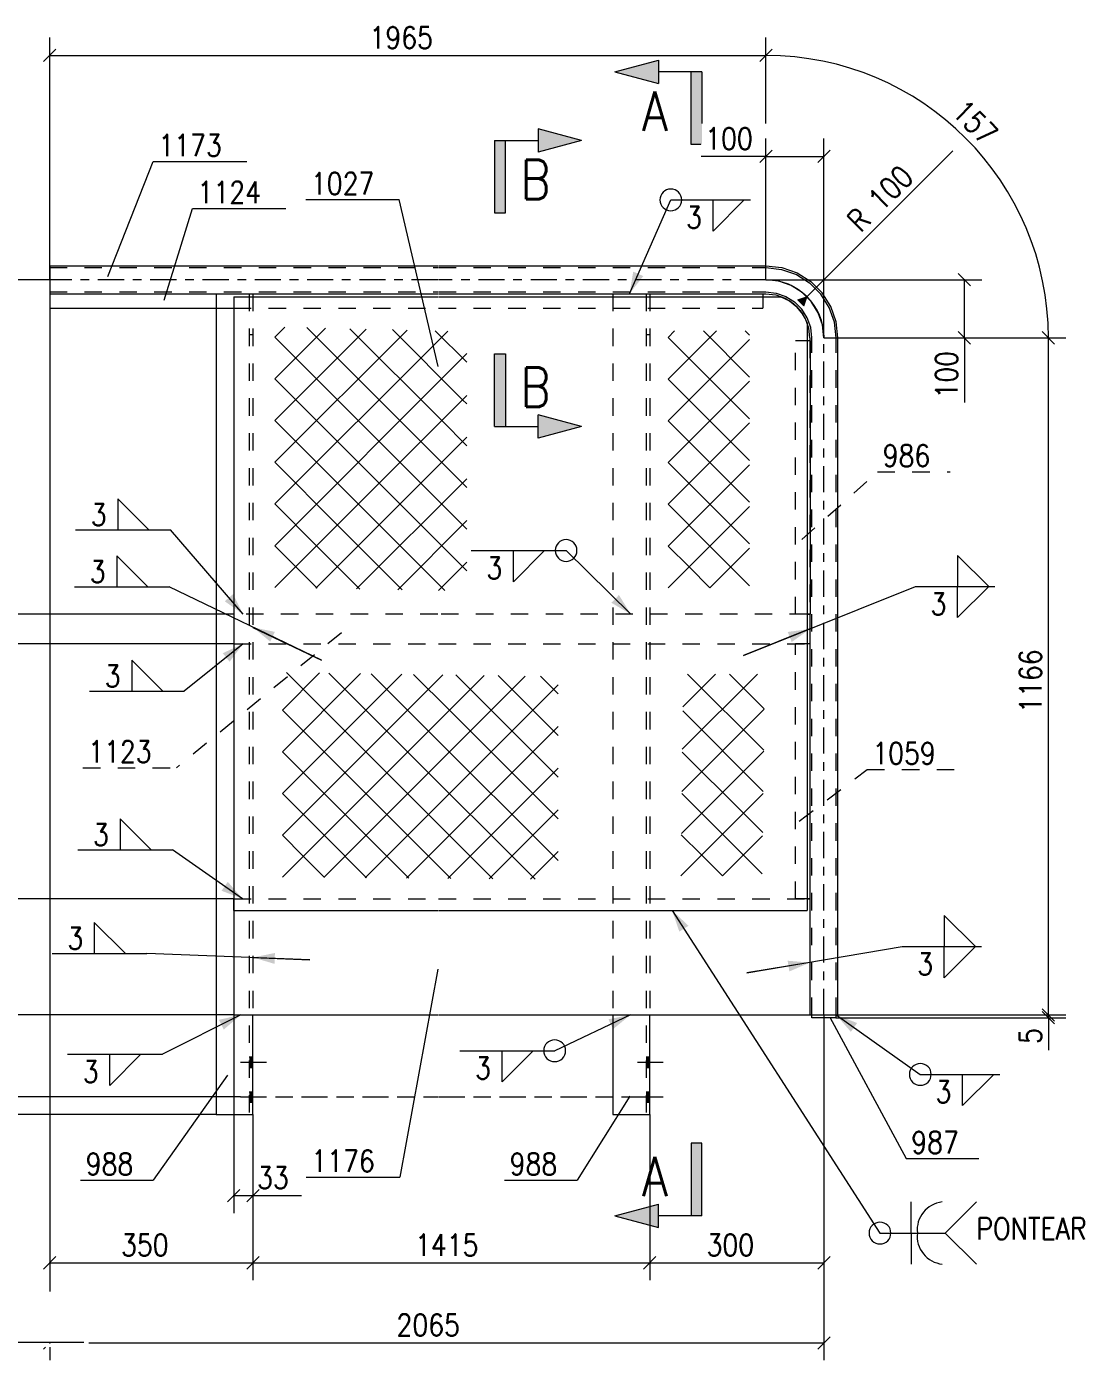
# Model space of a CAD drawing. Header units: millimetres. Extents: x 5 to 846, y 5 to 599.
# Drawn here: x 77.6 to 199, y 249.7 to 402.8 of the extents above; entities that cross this region are included whole.
import ezdxf

# ---------------------------------------------------------------- set-up
doc = ezdxf.new("R2010")
doc.units = ezdxf.units.MM
for name, pattern in [('XKITLINE00', [0]), ('XKITLINE02', [4, 2, -2]), ('XKITLINE03', [6, 3, -1, 1, -1]), ('XKITLINE06', [7, 3, -1, 2, -1])]:
    doc.linetypes.add(name, pattern=pattern)
for name, color, linetype, lineweight in [('Corte', 7, 'Continuous', 0), ('Cota', 4, 'Continuous', 0), ('Marca da peça', 2, 'Continuous', 0), ('Objeto gráfico', 3, 'Continuous', 0), ('Parafuso', 3, 'Continuous', 0), ('Peça', 2, 'Continuous', 0), ('Solda', 1, 'Continuous', 0), ('Texto', 7, 'Continuous', 0)]:
    doc.layers.add(name, color=color, linetype=linetype, lineweight=lineweight)
doc.styles.add('ROMANS', font='ROMANS__.TTF')
doc.styles.add('SIMPLEX', font='SIMPLEX_.TTF')

# ---------------------------------------------------------------- blocks, each defined once
blk = doc.blocks.new('*A68')
at = {"layer": 'Peça', "color": 7, "linetype": 'XKITLINE02', "lineweight": 0}
for p, q in [((144.9, 372.11), (149.13, 372.11)), ((144.9, 372.11), (144.9, 289.33)), ((148.71, 372.11), (148.71, 277.91)), ((149.13, 372.11), (149.13, 289.33)), ((148.71, 367.44), (149.13, 367.44))]:
    blk.add_line(p, q, dxfattribs=at)
at = {"layer": 'Peça', "color": 4, "linetype": 'XKITLINE00', "lineweight": 0}
for p, q in [((144.9, 289.33), (144.9, 277.91)), ((149.13, 277.91), (149.13, 289.33)), ((144.9, 277.91), (149.13, 277.91))]:
    blk.add_line(p, q, dxfattribs=at)
blk = doc.blocks.new('*A69')
at = {"layer": 'Parafuso'}
for points in [[(103.59, 283.31), (103.16, 283.31), (103.16, 284.51), (103.59, 284.51)], [(103.59, 279.31), (103.16, 279.31), (103.16, 280.51), (103.59, 280.51)]]:
    blk.add_hatch(color=7, dxfattribs=at).paths.add_polyline_path(points, flags=17)
at = {"layer": 'Parafuso', "color": 7, "linetype": 'XKITLINE00', "lineweight": 0}
for p, q in [((102.16, 283.91), (105.13, 283.91)), ((103.16, 284.51), (103.59, 284.51)), ((103.16, 283.31), (103.59, 283.31)), ((103.16, 280.51), (103.59, 280.51)), ((102.16, 279.91), (105.13, 279.91)), ((103.16, 279.31), (103.59, 279.31))]:
    blk.add_line(p, q, dxfattribs=at)
blk = doc.blocks.new('*A70')
at = {"layer": 'Peça', "color": 7, "linetype": 'XKITLINE02', "lineweight": 0}
for p, q in [((165.86, 302.66), (165.86, 331.93)), ((167.19, 331.93), (165.86, 331.93)), ((167.19, 302.66), (165.86, 302.66))]:
    blk.add_line(p, q, dxfattribs=at)
at = {"layer": 'Peça', "color": 4, "linetype": 'XKITLINE00', "lineweight": 0}
for p, q in [((167.52, 331.93), (167.19, 331.93)), ((167.52, 331.93), (167.52, 302.66)), ((167.52, 302.66), (167.19, 302.66))]:
    blk.add_line(p, q, dxfattribs=at)
blk = doc.blocks.new('*A71')
at = {"layer": 'Peça', "color": 4, "linetype": 'XKITLINE00', "lineweight": 0}
for p, q in [((167.73, 289.01), (167.73, 289.33)), ((170.49, 289.01), (167.73, 289.01)), ((169.13, 289.33), (169.13, 289.01)), ((170.53, 289.01), (170.49, 289.01)), ((170.53, 289.01), (170.53, 289.33))]:
    blk.add_line(p, q, dxfattribs=at)
at = {"layer": 'Peça', "color": 7, "linetype": 'XKITLINE02', "lineweight": 0}
for p, q in [((167.73, 289.33), (170.53, 289.33)), ((170.49, 289.01), (170.53, 289.01))]:
    blk.add_line(p, q, dxfattribs=at)
blk = doc.blocks.new('*A72')
at = {"layer": 'Parafuso'}
for points in [[(149.13, 283.31), (148.71, 283.31), (148.71, 284.51), (149.13, 284.51)], [(149.13, 279.31), (148.71, 279.31), (148.71, 280.51), (149.13, 280.51)]]:
    blk.add_hatch(color=7, dxfattribs=at).paths.add_polyline_path(points, flags=17)
at = {"layer": 'Parafuso', "color": 7, "linetype": 'XKITLINE00', "lineweight": 0}
for p, q in [((147.71, 283.91), (150.67, 283.91)), ((148.71, 284.51), (149.13, 284.51)), ((148.71, 283.31), (149.13, 283.31)), ((148.71, 280.51), (149.13, 280.51)), ((147.71, 279.91), (150.67, 279.91)), ((148.71, 279.31), (149.13, 279.31))]:
    blk.add_line(p, q, dxfattribs=at)
blk = doc.blocks.new('*A73')
at = {"layer": 'Peça', "color": 7, "linetype": 'XKITLINE02', "lineweight": 0}
for p, q in [((165.86, 335.33), (165.86, 366.72)), ((167.19, 366.72), (165.86, 366.72)), ((167.19, 335.33), (165.86, 335.33))]:
    blk.add_line(p, q, dxfattribs=at)
at = {"layer": 'Peça', "color": 4, "linetype": 'XKITLINE00', "lineweight": 0}
for p, q in [((167.53, 366.72), (167.19, 366.72)), ((167.53, 366.72), (167.53, 335.33)), ((167.53, 335.33), (167.19, 335.33))]:
    blk.add_line(p, q, dxfattribs=at)
blk = doc.blocks.new('*A74')
at = {"layer": 'Peça', "color": 7, "linetype": 'XKITLINE02', "lineweight": 0}
for p, q in [((101.39, 301.33), (101.39, 302.66)), ((101.39, 302.66), (124.8, 302.66)), ((124.9, 302.66), (167.19, 302.66))]:
    blk.add_line(p, q, dxfattribs=at)
at = {"layer": 'Peça', "color": 4, "linetype": 'XKITLINE00', "lineweight": 0}
for p, q in [((167.19, 302.66), (167.52, 302.66)), ((167.52, 302.66), (167.52, 289.33)), ((101.39, 301.33), (101.39, 289.33)), ((101.39, 289.33), (124.8, 289.33)), ((124.9, 289.33), (167.52, 289.33))]:
    blk.add_line(p, q, dxfattribs=at)
blk = doc.blocks.new('*A75')
at = {"layer": 'Peça', "color": 4, "linetype": 'XKITLINE00', "lineweight": 0}
for p, q in [((101.39, 371.77), (124.8, 371.77)), ((101.39, 371.77), (101.39, 301.33)), ((124.9, 371.77), (164.18, 371.77)), ((164.18, 371.77), (165.17, 371.29)), ((166.02, 370.6), (165.17, 371.29)), ((166.71, 369.75), (166.02, 370.6)), ((166.71, 369.75), (167.19, 368.77)), ((167.19, 368.77), (167.19, 301.33)), ((101.39, 301.33), (124.8, 301.33)), ((124.9, 301.33), (167.19, 301.33))]:
    blk.add_line(p, q, dxfattribs=at)
at = {"layer": 'Peça', "color": 7, "linetype": 'XKITLINE02', "lineweight": 0}
for p, q in [((165.17, 371.29), (166.02, 370.6)), ((166.02, 370.6), (166.71, 369.75))]:
    blk.add_line(p, q, dxfattribs=at)
blk = doc.blocks.new('*A76')
at = {"layer": 'Peça', "color": 7, "linetype": 'XKITLINE02', "lineweight": 0}
for p, q in [((124.8, 335.33), (101.39, 335.33)), ((101.39, 335.33), (101.39, 331.93)), ((167.19, 335.33), (124.9, 335.33)), ((101.39, 331.93), (124.8, 331.93)), ((124.9, 331.93), (167.19, 331.93))]:
    blk.add_line(p, q, dxfattribs=at)
at = {"layer": 'Peça', "color": 4, "linetype": 'XKITLINE00', "lineweight": 0}
for p, q in [((167.19, 335.33), (167.52, 335.33)), ((167.52, 335.33), (167.52, 331.93)), ((167.52, 331.93), (167.19, 331.93))]:
    blk.add_line(p, q, dxfattribs=at)
blk = doc.blocks.new('*A77')
at = {"layer": 'Peça', "color": 4, "linetype": 'XKITLINE00', "lineweight": 0}
for p, q in [((80.26, 372.11), (124.8, 372.11)), ((80.26, 372.11), (80.26, 370.44)), ((124.9, 372.11), (162.13, 372.11)), ((162.13, 372.11), (162.13, 371.77)), ((80.26, 370.44), (101.39, 370.44))]:
    blk.add_line(p, q, dxfattribs=at)
at = {"layer": 'Peça', "color": 7, "linetype": 'XKITLINE02', "lineweight": 0}
for p, q in [((162.13, 371.77), (162.13, 370.44)), ((101.39, 370.44), (124.8, 370.44)), ((124.9, 370.44), (162.13, 370.44))]:
    blk.add_line(p, q, dxfattribs=at)
blk = doc.blocks.new('*A78')
at = {"layer": 'Peça', "color": 4, "linetype": 'XKITLINE00', "lineweight": 0}
for p, q in [((80.26, 375.33), (124.8, 375.33)), ((80.26, 375.33), (80.26, 372.11)), ((124.9, 375.33), (162.47, 375.33)), ((162.47, 375.33), (164.31, 375.12)), ((164.31, 375.12), (166.06, 374.51)), ((166.06, 374.51), (167.63, 373.52)), ((162.13, 372.11), (162.47, 372.11)), ((162.47, 372.11), (163.59, 371.98)), ((167.63, 373.52), (168.94, 372.21)), ((169.93, 370.64), (168.94, 372.21)), ((163.59, 371.98), (164.66, 371.61)), ((164.66, 371.61), (165.62, 371)), ((165.62, 371), (166.42, 370.2)), ((170.54, 368.89), (169.93, 370.64)), ((167.02, 369.25), (166.42, 370.2)), ((167.4, 368.18), (167.02, 369.25)), ((167.52, 367.05), (167.4, 368.18)), ((170.74, 367.05), (170.54, 368.89)), ((167.52, 367.05), (167.52, 366.72)), ((170.74, 289.33), (170.74, 367.05)), ((167.52, 289.33), (170.74, 289.33))]:
    blk.add_line(p, q, dxfattribs=at)
at = {"layer": 'Peça', "color": 7, "linetype": 'XKITLINE02', "lineweight": 0}
for p, q in [((80.26, 375.11), (124.8, 375.11)), ((124.9, 375.11), (162.47, 375.11)), ((162.47, 375.11), (164.26, 374.91)), ((164.26, 374.91), (165.97, 374.31)), ((165.97, 374.31), (167.49, 373.35)), ((80.26, 372.32), (124.8, 372.32)), ((80.26, 372.11), (124.8, 372.11)), ((124.9, 372.32), (162.47, 372.32)), ((124.9, 372.11), (162.13, 372.11)), ((162.47, 372.32), (163.64, 372.19)), ((163.64, 372.19), (164.76, 371.8)), ((167.49, 373.35), (168.77, 372.08)), ((169.73, 370.55), (168.77, 372.08)), ((164.76, 371.8), (165.76, 371.17)), ((165.76, 371.17), (166.59, 370.34)), ((170.33, 368.84), (169.73, 370.55)), ((167.22, 369.34), (166.59, 370.34)), ((167.61, 368.22), (167.22, 369.34)), ((167.74, 367.05), (167.61, 368.22)), ((170.53, 367.05), (170.33, 368.84)), ((167.52, 366.72), (167.52, 289.33)), ((167.74, 289.33), (167.74, 367.05)), ((170.53, 289.33), (170.53, 367.05))]:
    blk.add_line(p, q, dxfattribs=at)
at = {"layer": 'Peça', "color": 7, "linetype": 'XKITLINE03', "lineweight": 0}
for p, q in [((124.8, 373.72), (80.26, 373.72)), ((162.47, 373.72), (124.9, 373.72)), ((163.95, 373.55), (162.47, 373.72)), ((165.36, 373.06), (163.95, 373.55)), ((166.62, 372.26), (165.36, 373.06)), ((167.68, 371.21), (166.62, 372.26)), ((168.47, 369.94), (167.68, 371.21)), ((168.97, 368.53), (168.47, 369.94)), ((169.13, 367.05), (168.97, 368.53)), ((169.13, 289.33), (169.13, 367.05))]:
    blk.add_line(p, q, dxfattribs=at)
blk = doc.blocks.new('*A79')
at = {"layer": 'Peça', "color": 7, "linetype": 'XKITLINE02', "lineweight": 0}
for p, q in [((99.35, 372.11), (103.59, 372.11)), ((99.35, 372.11), (99.35, 370.44)), ((103.16, 372.11), (103.16, 277.91)), ((103.59, 372.11), (103.59, 289.33)), ((103.16, 367.44), (103.59, 367.44))]:
    blk.add_line(p, q, dxfattribs=at)
at = {"layer": 'Peça', "color": 4, "linetype": 'XKITLINE00', "lineweight": 0}
for p, q in [((99.35, 370.44), (99.35, 277.91)), ((103.59, 277.91), (103.59, 289.33)), ((99.35, 277.91), (103.59, 277.91))]:
    blk.add_line(p, q, dxfattribs=at)
blk = doc.blocks.new('*A123')
at = {"layer": 'Objeto gráfico', "color": 2, "linetype": 'XKITLINE00', "lineweight": 0}
for p, q in [((152.87, 319.83), (161.49, 328.45)), ((152.93, 324.68), (156.7, 328.45)), ((162.21, 319.73), (153.48, 328.45)), ((162.27, 324.46), (158.27, 328.45)), ((152.81, 314.99), (162.27, 324.44)), ((162.15, 314.99), (152.92, 324.22)), ((152.76, 310.14), (162.21, 319.59)), ((159.88, 312.48), (152.87, 319.49)), ((152.7, 305.29), (162.15, 314.74)), ((157.49, 310.08), (152.81, 314.76)), ((162.1, 310.26), (159.88, 312.48)), ((155.09, 307.69), (152.75, 310.02)), ((162.04, 305.53), (157.49, 310.08)), ((157.49, 305.29), (162.09, 309.9)), ((157.49, 305.29), (155.09, 307.69))]:
    blk.add_line(p, q, dxfattribs=at)
blk = doc.blocks.new('*A124')
at = {"layer": 'Objeto gráfico', "color": 2, "linetype": 'XKITLINE00', "lineweight": 0}
for p, q in [((106.98, 324.32), (111.23, 328.58)), ((106.98, 319.53), (115.95, 328.51)), ((106.98, 314.74), (120.67, 328.44)), ((106.98, 309.95), (125.4, 328.37)), ((106.98, 305.16), (130.12, 328.3)), ((118.95, 317.13), (107.45, 328.63)), ((121.34, 319.53), (112.31, 328.56)), ((123.74, 321.92), (117.17, 328.49)), ((126.13, 324.32), (122.03, 328.42)), ((128.53, 326.71), (126.89, 328.35)), ((138.62, 321.41), (131.75, 328.28)), ((132.94, 326.34), (134.84, 328.23)), ((138.62, 326.2), (136.61, 328.21)), ((111.72, 305.12), (132.94, 326.34)), ((138.62, 316.62), (128.53, 326.71)), ((135.34, 323.94), (138.62, 327.23)), ((116.56, 314.74), (106.98, 324.32)), ((116.47, 305.07), (135.34, 323.94)), ((138.62, 311.83), (126.13, 324.32)), ((121.21, 305.03), (137.73, 321.55)), ((138.62, 307.04), (123.74, 321.92)), ((137.73, 321.55), (138.62, 322.44)), ((114.16, 312.35), (106.98, 319.53)), ((135.98, 304.9), (121.34, 319.53)), ((131.14, 304.94), (118.95, 317.13)), ((125.96, 304.99), (138.62, 317.65)), ((111.77, 309.95), (106.98, 314.74)), ((126.31, 304.98), (116.56, 314.74)), ((121.48, 305.03), (114.16, 312.35)), ((130.71, 304.94), (138.62, 312.86)), ((109.37, 307.56), (106.98, 309.95)), ((116.64, 305.07), (111.77, 309.95)), ((135.45, 304.9), (138.62, 308.07)), ((111.81, 305.12), (109.37, 307.56))]:
    blk.add_line(p, q, dxfattribs=at)
blk = doc.blocks.new('*A125')
at = {"layer": 'Objeto gráfico', "color": 2, "linetype": 'XKITLINE00', "lineweight": 0}
for p, q in [((151.24, 362.31), (156.78, 367.84)), ((151.24, 367.1), (151.99, 367.84)), ((160.58, 362.55), (155.29, 367.84)), ((160.58, 367.34), (160.08, 367.84)), ((160.58, 357.76), (151.24, 367.1)), ((151.24, 357.52), (160.58, 366.86)), ((160.58, 352.97), (151.24, 362.31)), ((151.24, 352.73), (160.58, 362.07)), ((160.58, 348.18), (151.24, 357.52)), ((151.24, 347.94), (160.58, 357.28)), ((158.43, 345.55), (151.24, 352.73)), ((151.24, 343.15), (160.58, 352.49)), ((156.03, 343.15), (151.24, 347.94)), ((151.24, 338.36), (160.58, 347.7)), ((160.58, 343.39), (158.43, 345.55)), ((153.64, 340.76), (151.24, 343.15)), ((160.58, 338.6), (156.03, 343.15)), ((156.03, 338.36), (160.58, 342.91)), ((156.03, 338.36), (153.64, 340.76)), ((151.24, 338.36), (151.24, 338.36)), ((151.24, 338.36), (151.24, 338.36)), ((151.24, 338.36), (151.24, 338.36))]:
    blk.add_line(p, q, dxfattribs=at)
blk = doc.blocks.new('*A126')
at = {"layer": 'Objeto gráfico', "color": 2, "linetype": 'XKITLINE00', "lineweight": 0}
for p, q in [((106.09, 367.14), (107.23, 368.28)), ((106.09, 362.35), (111.91, 368.17)), ((106.09, 357.56), (116.59, 368.06)), ((106.09, 352.77), (121.27, 367.95)), ((122.85, 355.16), (109.79, 368.22)), ((125.25, 357.56), (114.7, 368.1)), ((127.64, 359.95), (119.61, 367.99)), ((128.13, 364.25), (124.52, 367.87)), ((124.87, 366.76), (125.94, 367.83)), ((120.46, 352.77), (106.09, 367.14)), ((106.09, 347.98), (124.87, 366.76)), ((106.09, 343.19), (127.26, 364.37)), ((127.26, 364.37), (128.13, 365.24)), ((118.06, 350.37), (106.09, 362.35)), ((106.09, 338.4), (128.13, 360.45)), ((128.13, 359.46), (127.64, 359.95)), ((115.67, 347.98), (106.09, 357.56)), ((128.13, 354.67), (125.25, 357.56)), ((110.79, 338.31), (128.13, 355.66)), ((128.13, 349.88), (122.85, 355.16)), ((113.27, 345.59), (106.09, 352.77)), ((128.13, 345.09), (120.46, 352.77)), ((115.49, 338.23), (128.13, 350.87)), ((128.13, 340.3), (118.06, 350.37)), ((110.88, 343.19), (106.09, 347.98)), ((125.61, 338.04), (115.67, 347.98)), ((120.2, 338.14), (128.13, 346.08)), ((120.73, 338.13), (113.27, 345.59)), ((108.48, 340.8), (106.09, 343.19)), ((115.85, 338.22), (110.88, 343.19)), ((110.97, 338.31), (108.48, 340.8)), ((124.9, 338.06), (128.13, 341.29))]:
    blk.add_line(p, q, dxfattribs=at)
blk = doc.blocks.new('*A127')
at = {"layer": 'Objeto gráfico', "color": 7, "linetype": 'XKITLINE06', "lineweight": 0}
for p, q in [((102.16, 279.91), (124.8, 279.91)), ((124.9, 279.91), (147.71, 279.91))]:
    blk.add_line(p, q, dxfattribs=at)
blk = doc.blocks.new('*A359')
at = {"layer": 'Cota', "color": 7, "linetype": 'XKITLINE00', "lineweight": 0}
for p, q in [((101.39, 289.33), (101.39, 266.59)), ((103.59, 277.91), (103.59, 266.59)), ((102.1, 269.3), (100.68, 267.88)), ((101.39, 268.59), (103.59, 268.59)), ((104.3, 269.3), (102.88, 267.88)), ((103.59, 268.59), (109.17, 268.59)), ((103.59, 268.59), (109.17, 268.59))]:
    blk.add_line(p, q, dxfattribs=at)
at = {"layer": 'Cota', "color": 3}
for p in [(101.39, 268.59), (103.59, 268.59)]:
    blk.add_point(p, dxfattribs=at)
at = {"layer": 'Cota', "color": 3, "style": 'SIMPLEX', "width": 0.85}
blk.add_text('33', height=2.5, dxfattribs=at).set_placement((104.06, 269.39))
blk = doc.blocks.new('*A360')
at = {"layer": 'Cota', "color": 7, "linetype": 'XKITLINE00', "lineweight": 0}
for p, q in [((61.42, 280.62), (62.83, 279.2)), ((102.16, 279.91), (60.08, 279.91)), ((62.13, 277.91), (62.13, 279.91)), ((99.35, 277.91), (60.08, 277.91)), ((61.42, 278.62), (62.83, 277.2)), ((62.13, 277.91), (62.13, 272.32)), ((62.13, 277.91), (62.13, 272.32))]:
    blk.add_line(p, q, dxfattribs=at)
at = {"layer": 'Cota', "color": 3}
for p in [(62.13, 279.91), (62.13, 277.91)]:
    blk.add_point(p, dxfattribs=at)
at = {"layer": 'Cota', "color": 3, "style": 'SIMPLEX', "width": 0.85}
blk.add_text('30', height=2.5, rotation=90.0002, dxfattribs=at).set_placement((61.33, 272.8))
blk = doc.blocks.new('*A361')
at = {"layer": 'Cota', "color": 7, "linetype": 'XKITLINE00', "lineweight": 0}
for p, q in [((51.21, 290.04), (52.62, 288.62)), ((101.39, 289.33), (49.86, 289.33)), ((51.91, 277.91), (51.91, 289.33)), ((58.33, 277.91), (49.86, 277.91)), ((51.21, 278.62), (52.62, 277.2)), ((99.35, 277.91), (61.83, 277.91))]:
    blk.add_line(p, q, dxfattribs=at)
at = {"layer": 'Cota', "color": 3}
for p in [(51.91, 289.33), (51.91, 277.91)]:
    blk.add_point(p, dxfattribs=at)
at = {"layer": 'Cota', "color": 3, "style": 'SIMPLEX', "width": 0.85}
blk.add_text('171', height=2.5, rotation=90.0002, dxfattribs=at).set_placement((51.11, 280.6))
blk = doc.blocks.new('*A362')
at = {"layer": 'Cota', "color": 7, "linetype": 'XKITLINE00', "lineweight": 0}
for p, q in [((80.26, 373.72), (49.86, 373.72)), ((51.21, 374.43), (52.62, 373.01)), ((51.91, 289.33), (51.91, 373.72)), ((51.21, 290.04), (52.62, 288.62)), ((101.39, 289.33), (49.86, 289.33))]:
    blk.add_line(p, q, dxfattribs=at)
at = {"layer": 'Cota', "color": 3}
for p in [(51.91, 373.72), (51.91, 289.33)]:
    blk.add_point(p, dxfattribs=at)
at = {"layer": 'Cota', "color": 3, "style": 'SIMPLEX', "width": 0.85}
blk.add_text('1266', height=2.5, rotation=90.0002, dxfattribs=at).set_placement((51.11, 327.11))
blk = doc.blocks.new('*A363')
at = {"layer": 'Cota', "color": 7, "linetype": 'XKITLINE00', "lineweight": 0}
for p, q in [((80.26, 373.72), (41.84, 373.72)), ((43.18, 374.43), (44.59, 373.01)), ((43.89, 277.91), (43.89, 373.72)), ((58.33, 277.91), (41.84, 277.91)), ((43.18, 278.62), (44.59, 277.2)), ((99.35, 277.91), (61.83, 277.91))]:
    blk.add_line(p, q, dxfattribs=at)
at = {"layer": 'Cota', "color": 3}
for p in [(43.89, 373.72), (43.89, 277.91)]:
    blk.add_point(p, dxfattribs=at)
at = {"layer": 'Cota', "color": 3, "style": 'SIMPLEX', "width": 0.85}
blk.add_text('1437', height=2.5, rotation=90.0002, dxfattribs=at).set_placement((43.09, 321.4))
blk = doc.blocks.new('*A364')
at = {"layer": 'Cota', "color": 7, "linetype": 'XKITLINE00', "lineweight": 0}
for p, q in [((80.26, 373.72), (80.26, 258.87)), ((103.59, 277.91), (103.59, 272.39)), ((103.59, 268.89), (103.59, 258.87)), ((80.97, 261.58), (79.55, 260.16)), ((80.26, 260.87), (103.59, 260.87)), ((104.3, 261.58), (102.88, 260.16))]:
    blk.add_line(p, q, dxfattribs=at)
at = {"layer": 'Cota', "color": 3}
for p in [(80.26, 260.87), (103.59, 260.87)]:
    blk.add_point(p, dxfattribs=at)
at = {"layer": 'Cota', "color": 3, "style": 'SIMPLEX', "width": 0.85}
blk.add_text('350', height=2.5, dxfattribs=at).set_placement((88.44, 261.67))
blk = doc.blocks.new('*A365')
at = {"layer": 'Cota', "color": 7, "linetype": 'XKITLINE00', "lineweight": 0}
for p, q in [((169.13, 289.33), (169.13, 258.87)), ((149.13, 277.91), (149.13, 258.87)), ((149.84, 261.58), (148.43, 260.16)), ((149.13, 260.87), (169.13, 260.87)), ((169.84, 261.58), (168.43, 260.16))]:
    blk.add_line(p, q, dxfattribs=at)
at = {"layer": 'Cota', "color": 3}
for p in [(149.13, 260.87), (169.13, 260.87)]:
    blk.add_point(p, dxfattribs=at)
at = {"layer": 'Cota', "color": 3, "style": 'SIMPLEX', "width": 0.85}
blk.add_text('300', height=2.5, dxfattribs=at).set_placement((155.65, 261.67))
blk = doc.blocks.new('*A366')
at = {"layer": 'Cota', "color": 7, "linetype": 'XKITLINE00', "lineweight": 0}
for p, q in [((80.26, 373.72), (80.26, 257.58)), ((169.13, 289.33), (169.13, 249.68)), ((79.76, 251.18), (79.55, 250.97)), ((80.26, 251.18), (80.26, 249.68)), ((84.76, 251.68), (169.13, 251.68)), ((169.84, 252.39), (168.43, 250.97))]:
    blk.add_line(p, q, dxfattribs=at)
at = {"layer": 'Cota', "color": 3}
for p in [(80.26, 251.68), (169.13, 251.68)]:
    blk.add_point(p, dxfattribs=at)
at = {"layer": 'Cota', "color": 3, "style": 'SIMPLEX', "width": 0.85}
blk.add_text('2065', height=2.5, dxfattribs=at).set_placement((120.06, 252.48))
blk = doc.blocks.new('*A367')
at = {"layer": 'Cota', "color": 7, "linetype": 'XKITLINE00', "lineweight": 0}
for p, q in [((194.19, 367.76), (195.6, 366.34)), ((169.13, 367.05), (181.45, 367.05)), ((184.95, 367.05), (196.89, 367.05)), ((194.89, 289.33), (194.89, 367.05)), ((194.19, 290.04), (195.6, 288.62)), ((170.74, 289.33), (196.89, 289.33))]:
    blk.add_line(p, q, dxfattribs=at)
at = {"layer": 'Cota', "color": 3}
for p in [(194.89, 367.05), (194.89, 289.33)]:
    blk.add_point(p, dxfattribs=at)
at = {"layer": 'Cota', "color": 3, "style": 'SIMPLEX', "width": 0.85}
blk.add_text('1166', height=2.5, rotation=90.0002, dxfattribs=at).set_placement((194.09, 324.01))
blk = doc.blocks.new('*A368')
at = {"layer": 'Cota', "color": 7, "linetype": 'XKITLINE00', "lineweight": 0}
for p, q in [((162.47, 373.72), (187.25, 373.72)), ((184.54, 374.43), (185.96, 373.01)), ((185.25, 367.05), (185.25, 373.72)), ((184.54, 367.76), (185.96, 366.34)), ((169.13, 367.05), (187.25, 367.05)), ((185.25, 367.05), (185.25, 359.61)), ((185.25, 367.05), (185.25, 359.61))]:
    blk.add_line(p, q, dxfattribs=at)
at = {"layer": 'Cota', "color": 3}
for p in [(185.25, 373.72), (185.25, 367.05)]:
    blk.add_point(p, dxfattribs=at)
at = {"layer": 'Cota', "color": 3, "style": 'SIMPLEX', "width": 0.85}
blk.add_text('100', height=2.5, rotation=90.0002, dxfattribs=at).set_placement((184.45, 360.08))
blk = doc.blocks.new('*A369')
at = {"layer": 'Cota', "color": 7, "linetype": 'XKITLINE00', "lineweight": 0}
for p, q in [((162.47, 373.72), (162.47, 389.92)), ((169.13, 367.05), (169.13, 389.92)), ((162.47, 387.87), (155.03, 387.87)), ((162.47, 387.87), (155.03, 387.87)), ((163.18, 388.58), (161.76, 387.17)), ((162.47, 387.87), (169.13, 387.87)), ((169.84, 388.58), (168.43, 387.17))]:
    blk.add_line(p, q, dxfattribs=at)
at = {"layer": 'Cota', "color": 3}
for p in [(162.47, 387.87), (169.13, 387.87)]:
    blk.add_point(p, dxfattribs=at)
at = {"layer": 'Cota', "color": 3, "style": 'SIMPLEX', "width": 0.85}
blk.add_text('100', height=2.5, dxfattribs=at).set_placement((155.5, 388.67))
blk = doc.blocks.new('*A370')
at = {"layer": 'Corte'}
for points in [[(141.31, 389.72), (136.31, 388.38), (136.31, 391.06)], [(132.56, 381.39), (131.31, 381.39), (131.31, 389.72)], [(132.56, 389.72), (132.56, 381.39), (131.31, 389.72)], [(132.56, 356.88), (131.31, 356.88), (131.31, 365.22)], [(132.56, 365.22), (132.56, 356.88), (131.31, 365.22)], [(141.31, 356.88), (136.31, 355.54), (136.31, 358.22)]]:
    blk.add_hatch(color=6, dxfattribs=at).paths.add_polyline_path(points, flags=17)
at = {"layer": 'Corte', "color": 6, "linetype": 'XKITLINE00', "lineweight": 0}
for p, q in [((141.31, 389.72), (136.31, 391.06)), ((136.31, 391.06), (136.31, 388.38)), ((131.31, 389.72), (136.31, 389.72)), ((131.31, 389.72), (131.31, 381.39)), ((132.56, 381.39), (132.56, 389.72)), ((141.31, 389.72), (136.31, 388.38)), ((131.31, 381.39), (132.56, 381.39)), ((131.31, 356.88), (131.31, 365.22)), ((131.31, 365.22), (132.56, 365.22)), ((132.56, 365.22), (132.56, 356.88)), ((131.31, 356.88), (136.31, 356.88)), ((141.31, 356.88), (136.31, 358.22)), ((136.31, 355.54), (136.31, 358.22)), ((141.31, 356.88), (136.31, 355.54))]:
    blk.add_line(p, q, dxfattribs=at)
at = {"layer": 'Corte', "color": 4, "style": 'ROMANS', "width": 0.85}
for p in [(134.31, 382.97), (134.31, 359.13)]:
    blk.add_text('B', height=4.5, dxfattribs=at).set_placement(p)
blk = doc.blocks.new('*A371')
at = {"layer": 'Corte'}
for points in [[(145.13, 397.57), (150.13, 398.91), (150.13, 396.23)], [(153.88, 397.57), (155.13, 397.57), (155.13, 389.24)], [(153.88, 389.24), (153.88, 397.57), (155.13, 389.24)], [(153.88, 274.61), (155.13, 274.61), (155.13, 266.28)], [(153.88, 266.28), (153.88, 274.61), (155.13, 266.28)], [(145.13, 266.28), (150.13, 267.62), (150.13, 264.94)]]:
    blk.add_hatch(color=6, dxfattribs=at).paths.add_polyline_path(points, flags=17)
at = {"layer": 'Corte', "color": 6, "linetype": 'XKITLINE00', "lineweight": 0}
for p, q in [((145.13, 397.57), (150.13, 398.91)), ((150.13, 398.91), (150.13, 396.23)), ((145.13, 397.57), (150.13, 396.23)), ((155.13, 397.57), (150.13, 397.57)), ((153.88, 389.24), (153.88, 397.57)), ((155.13, 397.57), (155.13, 391.67)), ((155, 389.24), (153.88, 389.24)), ((153.88, 274.61), (153.88, 266.28)), ((155.13, 274.61), (153.88, 274.61)), ((155.13, 266.28), (155.13, 274.61)), ((145.13, 266.28), (150.13, 267.62)), ((150.13, 264.94), (150.13, 267.62)), ((145.13, 266.28), (150.13, 264.94)), ((155.13, 266.28), (150.13, 266.28))]:
    blk.add_line(p, q, dxfattribs=at)
at = {"layer": 'Corte', "color": 4, "style": 'ROMANS', "width": 0.85}
for p in [(148.26, 390.82), (148.26, 268.53)]:
    blk.add_text('A', height=4.5, dxfattribs=at).set_placement(p)
blk = doc.blocks.new('*A372')
at = {"layer": 'Texto', "color": 4, "linetype": 'XKITLINE00', "lineweight": 0}
blk.add_line((42.93, 251.78), (84.16, 251.78), dxfattribs=at)
at = {"layer": 'Texto', "color": 4, "style": 'ROMANS', "width": 0.85}
blk.add_text('CF12-2838D', height=4, dxfattribs=at).set_placement((43.53, 252.38))
blk = doc.blocks.new('*A373')
at = {"layer": 'Solda'}
blk.add_hatch(color=7, dxfattribs=at).paths.add_polyline_path([(102.46, 335.33), (100.35, 336.81), (101.3, 337.63)], flags=17)
at = {"layer": 'Solda', "color": 3, "linetype": 'XKITLINE00', "lineweight": 0}
for p, q in [((91.64, 345), (88.07, 348.57)), ((88.07, 348.57), (88.07, 345)), ((88.07, 345), (91.64, 345))]:
    blk.add_line(p, q, dxfattribs=at)
at = {"layer": 'Solda', "color": 7, "linetype": 'XKITLINE00', "lineweight": 0}
for p in [(83.22, 345), (102.46, 335.33)]:
    blk.add_line(p, (94.11, 345), dxfattribs=at)
at = {"layer": 'Solda', "color": 3, "style": 'ROMANS', "width": 0.85}
blk.add_text('3', height=2.5, dxfattribs=at).set_placement((84.97, 345.5))
blk = doc.blocks.new('*A374')
at = {"layer": 'Solda'}
blk.add_hatch(color=7, dxfattribs=at).paths.add_polyline_path([(103.59, 333.82), (106.11, 333.3), (105.57, 332.18)], flags=17)
at = {"layer": 'Solda', "color": 3, "linetype": 'XKITLINE00', "lineweight": 0}
for p, q in [((91.52, 338.46), (87.95, 342.03)), ((87.95, 342.03), (87.95, 338.46)), ((87.95, 338.46), (91.52, 338.46))]:
    blk.add_line(p, q, dxfattribs=at)
at = {"layer": 'Solda', "color": 7, "linetype": 'XKITLINE00', "lineweight": 0}
for p, q in [((83.1, 338.46), (93.98, 338.46)), ((111.44, 330.05), (93.98, 338.46)), ((103.59, 333.82), (111.44, 330.05))]:
    blk.add_line(p, q, dxfattribs=at)
at = {"layer": 'Solda', "color": 3, "style": 'ROMANS', "width": 0.85}
blk.add_text('3', height=2.5, dxfattribs=at).set_placement((84.85, 338.96))
blk = doc.blocks.new('*A375')
at = {"layer": 'Solda'}
blk.add_hatch(color=7, dxfattribs=at).paths.add_polyline_path([(102.46, 331.93), (100.91, 329.87), (100.12, 330.85)], flags=17)
at = {"layer": 'Solda', "color": 7, "linetype": 'XKITLINE00', "lineweight": 0}
for p in [(102.46, 331.93), (84.82, 326.48)]:
    blk.add_line(p, (95.71, 326.48), dxfattribs=at)
at = {"layer": 'Solda', "color": 3, "linetype": 'XKITLINE00', "lineweight": 0}
for p, q in [((93.24, 326.48), (89.67, 330.05)), ((89.67, 330.05), (89.67, 326.48)), ((89.67, 326.48), (93.24, 326.48))]:
    blk.add_line(p, q, dxfattribs=at)
at = {"layer": 'Solda', "color": 3, "style": 'ROMANS', "width": 0.85}
blk.add_text('3', height=2.5, dxfattribs=at).set_placement((86.57, 326.98))
blk = doc.blocks.new('*A376')
at = {"layer": 'Solda'}
blk.add_hatch(color=7, dxfattribs=at).paths.add_polyline_path([(102.39, 302.66), (99.98, 303.58), (100.7, 304.61)], flags=17)
at = {"layer": 'Solda', "color": 3, "linetype": 'XKITLINE00', "lineweight": 0}
for p, q in [((91.9, 308.28), (88.33, 311.85)), ((88.33, 311.85), (88.33, 308.28)), ((88.33, 308.28), (91.9, 308.28))]:
    blk.add_line(p, q, dxfattribs=at)
at = {"layer": 'Solda', "color": 7, "linetype": 'XKITLINE00', "lineweight": 0}
for p in [(83.48, 308.28), (102.39, 302.66)]:
    blk.add_line(p, (94.37, 308.28), dxfattribs=at)
at = {"layer": 'Solda', "color": 3, "style": 'ROMANS', "width": 0.85}
blk.add_text('3', height=2.5, dxfattribs=at).set_placement((85.23, 308.78))
blk = doc.blocks.new('*A377')
at = {"layer": 'Solda'}
blk.add_hatch(color=7, dxfattribs=at).paths.add_polyline_path([(103.59, 295.92), (106.11, 296.44), (106.06, 295.19)], flags=17)
at = {"layer": 'Solda', "color": 3, "linetype": 'XKITLINE00', "lineweight": 0}
for p, q in [((88.95, 296.37), (85.38, 299.94)), ((85.38, 299.94), (85.38, 296.37)), ((85.38, 296.37), (88.95, 296.37))]:
    blk.add_line(p, q, dxfattribs=at)
at = {"layer": 'Solda', "color": 7, "linetype": 'XKITLINE00', "lineweight": 0}
for p, q in [((80.53, 296.37), (91.42, 296.37)), ((110.12, 295.64), (91.42, 296.37)), ((103.59, 295.92), (110.12, 295.64))]:
    blk.add_line(p, q, dxfattribs=at)
at = {"layer": 'Solda', "color": 3, "style": 'ROMANS', "width": 0.85}
blk.add_text('3', height=2.5, dxfattribs=at).set_placement((82.28, 296.87))
blk = doc.blocks.new('*A378')
at = {"layer": 'Solda'}
blk.add_hatch(color=7, dxfattribs=at).paths.add_polyline_path([(102.19, 289.33), (100.24, 287.65), (99.68, 288.77)], flags=17)
at = {"layer": 'Solda', "color": 7, "linetype": 'XKITLINE00', "lineweight": 0}
for p in [(102.19, 289.33), (82.31, 284.81)]:
    blk.add_line(p, (93.19, 284.81), dxfattribs=at)
at = {"layer": 'Solda', "color": 3, "linetype": 'XKITLINE00', "lineweight": 0}
for p, q in [((87.16, 284.81), (90.73, 284.81)), ((90.73, 284.81), (87.16, 281.24)), ((87.16, 281.24), (87.16, 284.81))]:
    blk.add_line(p, q, dxfattribs=at)
at = {"layer": 'Solda', "color": 3, "style": 'ROMANS', "width": 0.85}
blk.add_text('3', height=2.5, dxfattribs=at).set_placement((84.06, 281.56))
blk = doc.blocks.new('*A379')
at = {"layer": 'Solda'}
blk.add_hatch(color=7, dxfattribs=at).paths.add_polyline_path([(167.52, 295.34), (165.16, 294.32), (164.96, 295.55)], flags=17)
at = {"layer": 'Solda', "color": 3, "linetype": 'XKITLINE00', "lineweight": 0}
for p, q in [((186.51, 297.17), (182.94, 300.74)), ((182.94, 300.74), (182.94, 297.17)), ((182.94, 297.17), (186.51, 297.17)), ((182.94, 297.17), (186.51, 297.17)), ((186.51, 297.17), (182.94, 293.6)), ((182.94, 293.6), (182.94, 297.17))]:
    blk.add_line(p, q, dxfattribs=at)
at = {"layer": 'Solda', "color": 7, "linetype": 'XKITLINE00', "lineweight": 0}
for p, q in [((160.28, 294.15), (178.09, 297.17)), ((178.09, 297.17), (187.22, 297.17)), ((167.52, 295.34), (160.28, 294.15))]:
    blk.add_line(p, q, dxfattribs=at)
at = {"layer": 'Solda', "color": 3, "style": 'ROMANS', "width": 0.85}
blk.add_text('3', height=2.5, dxfattribs=at).set_placement((179.84, 293.92))
blk = doc.blocks.new('*A380')
at = {"layer": 'Solda'}
blk.add_hatch(color=7, dxfattribs=at).paths.add_polyline_path([(167.52, 333.63), (165.43, 332.13), (164.97, 333.29)], flags=17)
at = {"layer": 'Solda', "color": 3, "linetype": 'XKITLINE00', "lineweight": 0}
for p, q in [((188.04, 338.51), (184.47, 342.08)), ((184.47, 342.08), (184.47, 338.51)), ((184.47, 338.51), (188.04, 338.51)), ((184.47, 338.51), (188.04, 338.51)), ((188.04, 338.51), (184.47, 334.94)), ((184.47, 334.94), (184.47, 338.51))]:
    blk.add_line(p, q, dxfattribs=at)
at = {"layer": 'Solda', "color": 7, "linetype": 'XKITLINE00', "lineweight": 0}
for p, q in [((159.91, 330.6), (179.62, 338.51)), ((179.62, 338.51), (188.75, 338.51)), ((167.52, 333.63), (159.91, 330.6))]:
    blk.add_line(p, q, dxfattribs=at)
at = {"layer": 'Solda', "color": 3, "style": 'ROMANS', "width": 0.85}
blk.add_text('3', height=2.5, dxfattribs=at).set_placement((181.37, 335.26))
blk = doc.blocks.new('*A381')
at = {"layer": 'Solda'}
blk.add_hatch(color=7, dxfattribs=at).paths.add_polyline_path([(146.81, 372.11), (147.24, 374.65), (148.39, 374.14)], flags=17)
at = {"layer": 'Solda', "color": 7, "linetype": 'XKITLINE00', "lineweight": 0}
for p, q in [((146.81, 372.11), (151.55, 382.88)), ((151.55, 382.88), (160.69, 382.88))]:
    blk.add_line(p, q, dxfattribs=at)
at = {"layer": 'Solda', "color": 3, "linetype": 'XKITLINE00', "lineweight": 0}
for p, q in [((156.4, 382.88), (159.98, 382.88)), ((159.98, 382.88), (156.4, 379.31)), ((156.4, 379.31), (156.4, 382.88))]:
    blk.add_line(p, q, dxfattribs=at)
for start, end in [(90, 270), (270, 90)]:
    blk.add_arc((151.55, 382.88), 1.25, start, end, dxfattribs=at)
at = {"layer": 'Solda', "color": 3, "style": 'ROMANS', "width": 0.85}
blk.add_text('3', height=2.5, dxfattribs=at).set_placement((153.3, 379.63))
blk = doc.blocks.new('*A382')
at = {"layer": 'Solda'}
blk.add_hatch(color=7, dxfattribs=at).paths.add_polyline_path([(146.95, 335.33), (144.73, 336.64), (145.6, 337.53)], flags=17)
at = {"layer": 'Solda', "color": 7, "linetype": 'XKITLINE00', "lineweight": 0}
for p in [(128.64, 342.64), (146.95, 335.33)]:
    blk.add_line(p, (139.53, 342.64), dxfattribs=at)
at = {"layer": 'Solda', "color": 3, "linetype": 'XKITLINE00', "lineweight": 0}
for p, q in [((133.49, 342.64), (137.06, 342.64)), ((137.06, 342.64), (133.49, 339.06)), ((133.49, 339.06), (133.49, 342.64))]:
    blk.add_line(p, q, dxfattribs=at)
for start, end in [(90, 270), (270, 90)]:
    blk.add_arc((139.53, 342.64), 1.25, start, end, dxfattribs=at)
at = {"layer": 'Solda', "color": 3, "style": 'ROMANS', "width": 0.85}
blk.add_text('3', height=2.5, dxfattribs=at).set_placement((130.39, 339.39))
blk = doc.blocks.new('*A383')
at = {"layer": 'Solda'}
blk.add_hatch(color=7, dxfattribs=at).paths.add_polyline_path([(146.92, 289.33), (144.93, 287.7), (144.39, 288.83)], flags=17)
at = {"layer": 'Solda', "color": 7, "linetype": 'XKITLINE00', "lineweight": 0}
for p in [(146.92, 289.33), (127.33, 285.22)]:
    blk.add_line(p, (138.22, 285.22), dxfattribs=at)
at = {"layer": 'Solda', "color": 3, "linetype": 'XKITLINE00', "lineweight": 0}
for p, q in [((132.18, 285.22), (135.76, 285.22)), ((135.76, 285.22), (132.18, 281.65)), ((132.18, 281.65), (132.18, 285.22))]:
    blk.add_line(p, q, dxfattribs=at)
for start, end in [(90, 270), (270, 90)]:
    blk.add_arc((138.22, 285.22), 1.25, start, end, dxfattribs=at)
at = {"layer": 'Solda', "color": 3, "style": 'ROMANS', "width": 0.85}
blk.add_text('3', height=2.5, dxfattribs=at).set_placement((129.08, 281.97))
blk = doc.blocks.new('*A384')
at = {"layer": 'Solda'}
blk.add_hatch(color=7, dxfattribs=at).paths.add_polyline_path([(170.53, 289.33), (172.94, 288.4), (172.22, 287.38)], flags=17)
at = {"layer": 'Solda', "color": 7, "linetype": 'XKITLINE00', "lineweight": 0}
for p, q in [((170.53, 289.33), (180.19, 282.5)), ((180.19, 282.5), (189.33, 282.5))]:
    blk.add_line(p, q, dxfattribs=at)
at = {"layer": 'Solda', "color": 3, "linetype": 'XKITLINE00', "lineweight": 0}
for p, q in [((185.04, 282.5), (188.62, 282.5)), ((188.62, 282.5), (185.04, 278.93)), ((185.04, 278.93), (185.04, 282.5))]:
    blk.add_line(p, q, dxfattribs=at)
for start, end in [(90, 270), (270, 90)]:
    blk.add_arc((180.19, 282.5), 1.25, start, end, dxfattribs=at)
at = {"layer": 'Solda', "color": 3, "style": 'ROMANS', "width": 0.85}
blk.add_text('3', height=2.5, dxfattribs=at).set_placement((181.94, 279.25))
blk = doc.blocks.new('*A385')
at = {"layer": 'Solda'}
blk.add_hatch(color=7, dxfattribs=at).paths.add_polyline_path([(151.7, 301.33), (153.58, 299.56), (152.53, 298.89)], flags=17)
at = {"layer": 'Solda', "color": 7, "linetype": 'XKITLINE00', "lineweight": 0}
for p, q in [((151.7, 301.33), (175.56, 264.29)), ((175.56, 264.29), (183.06, 264.29))]:
    blk.add_line(p, q, dxfattribs=at)
at = {"layer": 'Solda', "color": 3, "linetype": 'XKITLINE00', "lineweight": 0}
for p, q in [((179.13, 264.29), (179.13, 267.86)), ((183.06, 264.29), (186.63, 267.86)), ((179.13, 264.29), (179.13, 260.72)), ((183.06, 264.29), (186.63, 260.72))]:
    blk.add_line(p, q, dxfattribs=at)
for centre, radius, start, end in [((183.06, 264.65), 3.23, 96.3402, 186.3402), ((175.56, 264.29), 1.25, 90, 270), ((175.56, 264.29), 1.25, 270, 90), ((183.06, 263.93), 3.23, 173.6598, 263.6598)]:
    blk.add_arc(centre, radius, start, end, dxfattribs=at)
at = {"layer": 'Solda', "color": 3, "style": 'ROMANS', "width": 0.85}
blk.add_text('PONTEAR', height=2.5, dxfattribs=at).set_placement((186.63, 263.54))
blk = doc.blocks.new('*A386')
at = {"layer": 'Marca da peça', "color": 7, "linetype": 'XKITLINE00', "lineweight": 0}
for p in [(146.86, 280), (132.45, 270.37)]:
    blk.add_line(p, (140.8, 270.37), dxfattribs=at)
at = {"layer": 'Marca da peça', "color": 4, "style": 'ROMANS', "width": 0.85}
blk.add_text('988', height=2.5, dxfattribs=at).set_placement((133.05, 270.97))
blk = doc.blocks.new('*A387')
at = {"layer": 'Marca da peça', "color": 7, "linetype": 'XKITLINE02', "lineweight": 0}
for p, q in [((166.3, 311.58), (174.08, 317.51)), ((174.08, 317.51), (184.82, 317.51))]:
    blk.add_line(p, q, dxfattribs=at)
at = {"layer": 'Marca da peça', "color": 4, "style": 'ROMANS', "width": 0.85}
blk.add_text('1059', height=2.5, dxfattribs=at).set_placement((174.68, 318.11))
blk = doc.blocks.new('*A388')
at = {"layer": 'Marca da peça', "color": 7, "linetype": 'XKITLINE00', "lineweight": 0}
for p, q in [((169.82, 289.09), (178.55, 272.84)), ((178.55, 272.84), (186.91, 272.84))]:
    blk.add_line(p, q, dxfattribs=at)
at = {"layer": 'Marca da peça', "color": 4, "style": 'ROMANS', "width": 0.85}
blk.add_text('987', height=2.5, dxfattribs=at).set_placement((179.15, 273.44))
blk = doc.blocks.new('*A389')
at = {"layer": 'Marca da peça', "color": 7, "linetype": 'XKITLINE02', "lineweight": 0}
for p, q in [((166.61, 343.89), (175.27, 351.67)), ((175.27, 351.67), (183.63, 351.67))]:
    blk.add_line(p, q, dxfattribs=at)
at = {"layer": 'Marca da peça', "color": 4, "style": 'ROMANS', "width": 0.85}
blk.add_text('986', height=2.5, dxfattribs=at).set_placement((175.87, 352.27))
blk = doc.blocks.new('*A390')
at = {"layer": 'Marca da peça', "color": 7, "linetype": 'XKITLINE00', "lineweight": 0}
for p in [(124.82, 294.57), (109.68, 270.72)]:
    blk.add_line(p, (120.43, 270.72), dxfattribs=at)
at = {"layer": 'Marca da peça', "color": 4, "style": 'ROMANS', "width": 0.85}
blk.add_text('1176', height=2.5, dxfattribs=at).set_placement((110.28, 271.32))
blk = doc.blocks.new('*A391')
at = {"layer": 'Marca da peça', "color": 7, "linetype": 'XKITLINE00', "lineweight": 0}
for p in [(109.64, 382.92), (124.85, 363.78)]:
    blk.add_line(p, (120.38, 382.92), dxfattribs=at)
at = {"layer": 'Marca da peça', "color": 4, "style": 'ROMANS', "width": 0.85}
blk.add_text('1027', height=2.5, dxfattribs=at).set_placement((110.24, 383.52))
blk = doc.blocks.new('*A392')
at = {"layer": 'Marca da peça', "color": 7, "linetype": 'XKITLINE02', "lineweight": 0}
for p in [(113.74, 333.2), (84.07, 317.71)]:
    blk.add_line(p, (94.81, 317.71), dxfattribs=at)
at = {"layer": 'Marca da peça', "color": 4, "style": 'ROMANS', "width": 0.85}
blk.add_text('1123', height=2.5, dxfattribs=at).set_placement((84.67, 318.31))
blk = doc.blocks.new('*A393')
at = {"layer": 'Marca da peça', "color": 7, "linetype": 'XKITLINE00', "lineweight": 0}
for p, q in [((93.4, 371.36), (96.63, 381.91)), ((96.63, 381.91), (107.37, 381.91))]:
    blk.add_line(p, q, dxfattribs=at)
at = {"layer": 'Marca da peça', "color": 4, "style": 'ROMANS', "width": 0.85}
blk.add_text('1124', height=2.5, dxfattribs=at).set_placement((97.23, 382.51))
blk = doc.blocks.new('*A394')
at = {"layer": 'Marca da peça', "color": 7, "linetype": 'XKITLINE00', "lineweight": 0}
for p, q in [((86.93, 374.1), (92.13, 387.3)), ((92.13, 387.3), (102.88, 387.3))]:
    blk.add_line(p, q, dxfattribs=at)
at = {"layer": 'Marca da peça', "color": 4, "style": 'ROMANS', "width": 0.85}
blk.add_text('1173', height=2.5, dxfattribs=at).set_placement((92.73, 387.9))
blk = doc.blocks.new('*A395')
at = {"layer": 'Marca da peça', "color": 7, "linetype": 'XKITLINE00', "lineweight": 0}
for p in [(100.68, 282.42), (83.79, 270.37)]:
    blk.add_line(p, (92.14, 270.37), dxfattribs=at)
at = {"layer": 'Marca da peça', "color": 4, "style": 'ROMANS', "width": 0.85}
blk.add_text('988', height=2.5, dxfattribs=at).set_placement((84.39, 270.97))
blk = doc.blocks.new('*A396')
at = {"layer": 'Cota', "color": 7, "linetype": 'XKITLINE00', "lineweight": 0}
for p, q in [((103.59, 277.91), (103.59, 272.39)), ((149.13, 277.91), (149.13, 258.87)), ((103.59, 268.89), (103.59, 258.87)), ((104.3, 261.58), (102.88, 260.16)), ((103.59, 260.87), (149.13, 260.87)), ((149.84, 261.58), (148.43, 260.16))]:
    blk.add_line(p, q, dxfattribs=at)
at = {"layer": 'Cota', "color": 3}
for p in [(103.59, 260.87), (149.13, 260.87)]:
    blk.add_point(p, dxfattribs=at)
at = {"layer": 'Cota', "color": 3, "style": 'SIMPLEX', "width": 0.85}
blk.add_text('1415', height=2.5, dxfattribs=at).set_placement((122.19, 261.67))
blk = doc.blocks.new('*A397')
at = {"layer": 'Cota', "color": 7, "linetype": 'XKITLINE00', "lineweight": 0}
for p, q in [((101.39, 335.33), (69.61, 335.33)), ((70.96, 336.04), (72.37, 334.62)), ((71.66, 331.93), (71.66, 335.33)), ((70.96, 332.64), (72.37, 331.22)), ((101.39, 331.93), (69.61, 331.93)), ((71.66, 331.93), (71.66, 326.34)), ((71.66, 331.93), (71.66, 326.34))]:
    blk.add_line(p, q, dxfattribs=at)
at = {"layer": 'Cota', "color": 3}
for p in [(71.66, 335.33), (71.66, 331.93)]:
    blk.add_point(p, dxfattribs=at)
at = {"layer": 'Cota', "color": 3, "style": 'SIMPLEX', "width": 0.85}
blk.add_text('51', height=2.5, rotation=90.0002, dxfattribs=at).set_placement((70.86, 327.05))
blk = doc.blocks.new('*A398')
at = {"layer": 'Cota', "color": 7, "linetype": 'XKITLINE00', "lineweight": 0}
for p, q in [((61.62, 303.37), (63.04, 301.95)), ((101.39, 302.66), (60.28, 302.66)), ((62.33, 289.33), (62.33, 302.66)), ((61.62, 290.04), (63.04, 288.62)), ((101.39, 289.33), (60.28, 289.33))]:
    blk.add_line(p, q, dxfattribs=at)
at = {"layer": 'Cota', "color": 3}
for p in [(62.33, 302.66), (62.33, 289.33)]:
    blk.add_point(p, dxfattribs=at)
at = {"layer": 'Cota', "color": 3, "style": 'SIMPLEX', "width": 0.85}
blk.add_text('200', height=2.5, rotation=90.0002, dxfattribs=at).set_placement((61.53, 292.51))
blk = doc.blocks.new('*A399')
at = {"layer": 'Cota', "color": 7, "linetype": 'XKITLINE00', "lineweight": 0}
for p, q in [((101.39, 335.33), (60.28, 335.33)), ((61.62, 336.04), (63.04, 334.62)), ((62.33, 302.66), (62.33, 335.33)), ((61.62, 303.37), (63.04, 301.95)), ((101.39, 302.66), (60.28, 302.66))]:
    blk.add_line(p, q, dxfattribs=at)
at = {"layer": 'Cota', "color": 3}
for p in [(62.33, 335.33), (62.33, 302.66)]:
    blk.add_point(p, dxfattribs=at)
at = {"layer": 'Cota', "color": 3, "style": 'SIMPLEX', "width": 0.85}
blk.add_text('490', height=2.5, rotation=90.0002, dxfattribs=at).set_placement((61.53, 315.51))
blk = doc.blocks.new('*A400')
at = {"layer": 'Cota', "color": 7, "linetype": 'XKITLINE00', "lineweight": 0}
for p, q in [((80.26, 373.72), (60.28, 373.72)), ((61.62, 374.43), (63.04, 373.01)), ((62.33, 335.33), (62.33, 373.72)), ((101.39, 335.33), (60.28, 335.33)), ((61.62, 336.04), (63.04, 334.62))]:
    blk.add_line(p, q, dxfattribs=at)
at = {"layer": 'Cota', "color": 3}
for p in [(62.33, 373.72), (62.33, 335.33)]:
    blk.add_point(p, dxfattribs=at)
at = {"layer": 'Cota', "color": 3, "style": 'SIMPLEX', "width": 0.85}
blk.add_text('576', height=2.5, rotation=90.0002, dxfattribs=at).set_placement((61.53, 351.04))
blk = doc.blocks.new('*A401')
at = {"layer": 'Cota', "color": 7, "linetype": 'XKITLINE00', "lineweight": 0}
for p, q in [((80.26, 373.72), (80.26, 401.52)), ((162.47, 391.67), (162.47, 401.52)), ((80.97, 400.18), (79.55, 398.76)), ((163.18, 400.18), (161.76, 398.76)), ((80.26, 399.47), (162.47, 399.47)), ((162.47, 373.72), (162.47, 388.17))]:
    blk.add_line(p, q, dxfattribs=at)
at = {"layer": 'Cota', "color": 3}
for p in [(80.26, 399.47), (162.47, 399.47)]:
    blk.add_point(p, dxfattribs=at)
at = {"layer": 'Cota', "color": 3, "style": 'SIMPLEX', "width": 0.85}
blk.add_text('1965', height=2.5, dxfattribs=at).set_placement((116.96, 400.27))
blk = doc.blocks.new('*A402')
at = {"layer": 'Cota', "color": 7, "linetype": 'XKITLINE00', "lineweight": 0}
for p, q in [((162.47, 391.67), (162.47, 401.52)), ((163.18, 400.18), (161.76, 398.76)), ((162.47, 373.72), (162.47, 388.17)), ((195.59, 366.34), (194.18, 367.76)), ((169.13, 367.05), (181.45, 367.05)), ((184.95, 367.05), (196.88, 367.05))]:
    blk.add_line(p, q, dxfattribs=at)
blk.add_arc((162.47, 367.05), 32.42, 0, 90, dxfattribs=at)
at = {"layer": 'Cota', "color": 7}
for p in [(162.47, 399.47), (194.88, 367.05)]:
    blk.add_point(p, dxfattribs=at)
at = {"layer": 'Cota', "color": 3, "style": 'SIMPLEX', "width": 0.85}
blk.add_text('157', height=2.5, rotation=-45.0001, dxfattribs=at).set_placement((183.66, 392.84))
blk = doc.blocks.new('*A403')
at = {"layer": 'Cota'}
blk.add_hatch(color=7, dxfattribs=at).paths.add_polyline_path([(166.13, 371.41), (167.18, 371.77), (166.83, 370.71)], flags=17)
at = {"layer": 'Cota', "color": 7, "linetype": 'XKITLINE00', "lineweight": 0}
for p, q in [((167.18, 371.77), (183.92, 388.51)), ((166.13, 371.41), (167.18, 371.77)), ((166.83, 370.71), (166.13, 371.41)), ((166.83, 370.71), (167.18, 371.77))]:
    blk.add_line(p, q, dxfattribs=at)
blk.add_arc((162.47, 367.05), 6.67, 0, 90, dxfattribs=at)
at = {"layer": 'Cota', "color": 3, "style": 'SIMPLEX', "width": 0.85}
blk.add_text('R 100', height=2.5, rotation=45.0001, dxfattribs=at).set_placement((173.34, 379.05))
blk = doc.blocks.new('*A404')
at = {"layer": 'Cota', "color": 7, "linetype": 'XKITLINE00', "lineweight": 0}
for p, q in [((194.19, 290.04), (195.6, 288.62)), ((194.19, 289.72), (195.6, 288.3)), ((170.49, 289.01), (196.89, 289.01)), ((170.74, 289.33), (196.89, 289.33)), ((194.89, 289.01), (194.89, 289.33)), ((194.89, 289.01), (194.89, 285.28)), ((194.89, 289.01), (194.89, 285.28))]:
    blk.add_line(p, q, dxfattribs=at)
at = {"layer": 'Cota', "color": 3}
for p in [(194.89, 289.33), (194.89, 289.01)]:
    blk.add_point(p, dxfattribs=at)
at = {"layer": 'Cota', "color": 3, "style": 'SIMPLEX', "width": 0.85}
blk.add_text('5', height=2.5, rotation=90.0002, dxfattribs=at).set_placement((194.09, 285.99))

msp = doc.modelspace()

# ---------------------------------------------------------------- block references
at = {"lineweight": 0}
for name in ['*A401', '*A402', '*A394', '*A369', '*A403', '*A391', '*A393', '*A381', '*A78', '*A363', '*A362', '*A400', '*A364', '*A366', '*A368', '*A77', '*A79', '*A68', '*A75', '*A126', '*A125', '*A367', '*A73', '*A389', '*A373', '*A382', '*A374', '*A380', '*A399', '*A397', '*A76', '*A392', '*A375', '*A70', '*A124', '*A123', '*A387', '*A376', '*A398', '*A74', '*A385', '*A379', '*A377', '*A390', '*A361', '*A404', '*A378', '*A359', '*A383', '*A365', '*A71', '*A388', '*A384', '*A69', '*A72', '*A395', '*A360', '*A127', '*A386', '*A396', '*A372']:
    msp.add_blockref(name, (0, 0), dxfattribs=at)
at = {"layer": 'Corte', "lineweight": 0}
for name in ['*A371', '*A370']:
    msp.add_blockref(name, (0, 0), dxfattribs=at)

doc.saveas('drawing.dxf')
